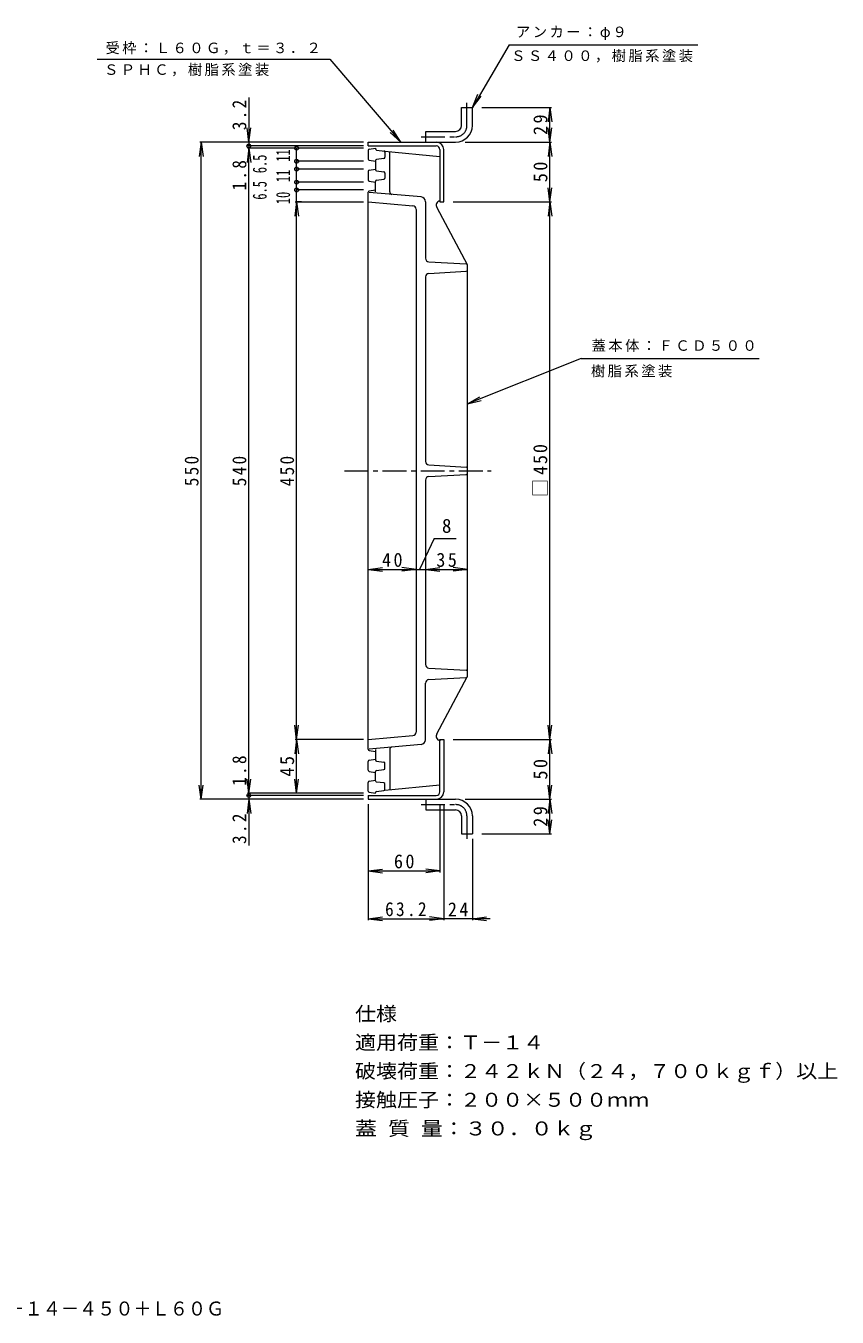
# Model space of a CAD drawing. Units: millimetres, scale not verified. Extents: x -682 to 677, y -550 to 531.
# Drawn here: x -3 to 677, y -550 to 531 of the extents above; entities that cross this region are included whole.
import ezdxf
from ezdxf.enums import TextEntityAlignment as Align

# ---------------------------------------------------------------- set-up
doc = ezdxf.new("R2010")
doc.units = ezdxf.units.MM
doc.header["$LTSCALE"] = 4
doc.header["$PDMODE"] = 32
doc.header["$PDSIZE"] = 3.2
doc.linetypes.add('CHAIN1', pattern=[8, 5, -1, 1, -1])
for name, color, linetype, lineweight in [('0-0', 3, 'Continuous', 9), ('0-1', 2, 'Continuous', 9), ('0-E', 7, 'Continuous', 9), ('0-F', 7, 'Continuous', 9)]:
    doc.layers.add(name, color=color, linetype=linetype, lineweight=lineweight)
doc.layers.add('F-5_F-5ﾚｲﾔ', color=3, linetype='Continuous')
doc.styles.add('ＭＳ ゴシック', font='')
doc.styles.get('ＭＳ ゴシック').set_extended_font_data('MS Gothic')

msp = doc.modelspace()

# ---------------------------------------------------------------- linework, layer by layer
at = {"layer": '0-0'}
for p, q in [((284.207, 426.772), (284.207, 419.466)), ((298.207, 425.236), (298.207, 421.002)), ((302.207, 391.907), (302.207, 425.593)), ((344.207, 421.619), (344.207, 384.619)), ((285.043, 418.48), (290.207, 417.619)), ((285.043, 410.258), (290.207, 411.119)), ((290.207, 418.236), (290.207, 410.502)), ((297.331, 420.009), (291.083, 419.228)), ((284.207, 409.272), (284.207, 401.966)), ((285.043, 400.98), (290.207, 400.119)), ((290.207, 391.953), (290.207, 400.736)), ((291.083, 409.509), (297.331, 408.728)), ((291.083, 401.728), (297.331, 402.509)), ((298.207, 407.736), (298.207, 403.501)), ((284.207, -74.534), (284.207, 391.772)), ((328.556, 387.769), (284.904, 391.588)), ((285.043, 392.758), (290.207, 393.619)), ((284.207, 383.619), (321.469, 380.358)), ((332.207, 383.784), (332.207, 336.452)), ((341.586, 378.834), (367.089, 331.145)), ((344.081, 384.585), (344.207, 384.619)), ((324.207, 377.37), (324.207, -60.132)), ((335.036, 333.457), (366.264, 331.673)), ((335.036, 323.78), (366.264, 325.565)), ((367.207, -13.437), (367.207, 330.674)), ((332.207, 320.785), (332.207, 166.452)), ((335.036, 163.457), (366.264, 161.673)), ((335.036, 153.781), (366.264, 155.565)), ((332.207, 150.785), (332.207, -3.548)), ((335.036, -6.543), (366.264, -8.327)), ((332.207, -66.546), (332.207, -19.215)), ((335.036, -16.22), (366.264, -14.435)), ((341.586, -61.597), (367.089, -13.907)), ((284.207, -66.381), (321.469, -63.121)), ((328.556, -70.531), (284.904, -74.351)), ((285.043, -75.52), (290.207, -76.381)), ((290.207, -74.716), (290.207, -83.498)), ((302.207, -74.669), (302.207, -108.355)), ((344.081, -67.347), (344.207, -67.381)), ((284.207, -92.034), (284.207, -84.728)), ((285.043, -83.742), (290.207, -82.881)), ((291.083, -84.491), (297.331, -85.272)), ((298.207, -90.498), (298.207, -86.264)), ((285.043, -93.02), (290.207, -93.881)), ((290.207, -100.998), (290.207, -93.264)), ((291.083, -92.272), (297.331, -91.491)), ((284.207, -109.534), (284.207, -102.228)), ((285.043, -101.242), (290.207, -100.381)), ((297.331, -102.772), (291.083, -101.991)), ((298.207, -107.998), (298.207, -103.764)), ((285.043, -110.52), (290.207, -111.381)), ((290.207, -111.381), (290.207, -110.764)), ((291.083, -109.772), (297.331, -108.991))]:
    msp.add_line(p, q, dxfattribs=at)
at = {"layer": '0-0', "linetype": 'CHAIN1'}
msp.add_line((264.207, 158.619), (387.207, 158.619), dxfattribs=at)
at = {"layer": '0-0'}
for points in [[(285.043, 427.758), (290.207, 428.619), (290.207, 428.001)], [(291.083, 427.009), (298.206, 426.119), (344.207, 421.619)], [(298.207, -108.881), (344.207, -104.381), (344.207, -67.381)]]:
    msp.add_lwpolyline(points, dxfattribs=at)
for centre, radius, start, end in [((285.207, 426.772), 1, 99.46231, 180), ((291.207, 428.001), 1, 180, 262.87497), ((297.207, 425.236), 1, 0, 82.87497), ((285.207, 419.466), 1, 179.99998, 260.53767), ((291.207, 418.236), 1, 97.12502, 180), ((297.207, 421.002), 1, 277.12502, 0), ((285.207, 409.272), 1, 99.46231, 180), ((285.207, 401.966), 1, 179.99998, 260.53767), ((291.207, 410.502), 1, 180, 262.87497), ((291.207, 400.736), 1, 97.12502, 180), ((297.207, 407.736), 1, 1.40329, 82.87497), ((297.207, 403.501), 1, 277.12502, 0), ((285.207, 391.772), 1, 99.46231, 180), ((304.207, 391.907), 2, 180, 265.00041), ((321.207, 377.37), 3, 1.40329, 84.99934), ((328.207, 383.784), 4, 0, 84.99901), ((345.113, 380.721), 4, 104.96228, 208.13637), ((335.207, 336.452), 3, 180, 266.72989), ((366.207, 330.674), 1, 0, 86.73178), ((366.207, 326.563), 1, 273.26822, 0), ((335.207, 320.785), 3, 93.27011, 180), ((335.207, 166.452), 3, 180, 266.72989), ((335.207, 150.785), 3, 93.27011, 180), ((366.207, 160.674), 1, 0, 86.73178), ((366.207, 156.563), 1, 273.26822, 0), ((335.207, -3.548), 3, 180, 266.72989), ((366.207, -9.326), 1, 0, 86.73178), ((335.207, -19.215), 3, 93.27011, 180), ((366.207, -13.437), 1, 273.26822, 0), ((321.207, -60.132), 3, 275.00066, 358.59671), ((345.113, -63.483), 4, 151.86363, 255.03772), ((285.207, -74.534), 1, 180, 260.53769), ((304.207, -74.669), 2, 94.99959, 180), ((328.207, -66.546), 4, 275.00099, 0), ((285.207, -84.728), 1, 99.46233, 180.00002), ((291.207, -83.498), 1, 180, 262.87498), ((297.207, -86.264), 1, 0, 82.87498), ((285.207, -92.034), 1, 180, 260.53769), ((291.207, -93.264), 1, 97.12503, 180), ((297.207, -90.498), 1, 277.12503, 358.59671), ((285.207, -102.228), 1, 99.46233, 180.00002), ((291.207, -100.998), 1, 180, 262.87498), ((297.207, -103.764), 1, 0, 82.87498), ((297.207, -107.998), 1, 277.12503, 358.59671), ((285.207, -109.534), 1, 180, 260.53769), ((291.207, -110.764), 1, 97.12503, 180)]:
    msp.add_arc(centre, radius, start, end, dxfattribs=at)
at = {"layer": '0-1', "linetype": 'CHAIN1'}
for p, q in [((366.907, 447.619), (366.907, 466.619)), ((328.407, 438.119), (357.407, 438.119)), ((328.407, -120.881), (357.407, -120.881)), ((366.907, -130.381), (366.907, -149.381))]:
    msp.add_line(p, q, dxfattribs=at)
at = {"layer": '0-1'}
for p, q in [((362.407, 462.619), (371.407, 462.619)), ((362.407, 447.619), (362.407, 462.619)), ((371.407, 447.619), (371.407, 462.619)), ((284.207, 430.419), (284.207, 433.619)), ((284.207, 433.619), (357.407, 433.619)), ((284.207, 430.419), (341.207, 430.419)), ((344.207, 427.419), (344.207, 383.619)), ((347.407, 383.619), (347.407, 427.419)), ((344.207, 383.619), (347.407, 383.619)), ((344.207, -110.181), (344.207, -66.381)), ((344.207, -66.381), (347.407, -66.381)), ((347.407, -66.381), (347.407, -110.181)), ((284.207, -113.181), (284.207, -116.381)), ((284.207, -113.181), (341.207, -113.181)), ((284.207, -116.381), (357.407, -116.381)), ((332.407, -116.381), (332.407, -125.381)), ((332.407, -125.381), (357.407, -125.381)), ((362.407, -130.381), (362.407, -145.381)), ((371.407, -130.381), (371.407, -145.381)), ((362.407, -145.381), (371.407, -145.381))]:
    msp.add_line(p, q, dxfattribs=at)
msp.add_lwpolyline([(332.407, 433.619), (332.407, 442.619), (357.407, 442.619)], dxfattribs=at)
for centre, radius, start, end in [((357.407, 447.619), 14, 270, 0), ((357.407, 447.619), 5, 270, 0), ((341.207, 427.419), 6.2, 0, 90), ((341.207, 427.419), 3, 0, 90), ((341.207, -110.181), 3, 270, 0), ((341.207, -110.181), 6.2, 270, 0), ((357.407, -130.381), 14, 0, 90), ((357.407, -130.381), 5, 0, 90)]:
    msp.add_arc(centre, radius, start, end, dxfattribs=at)
at = {"layer": '0-1', "linetype": 'CHAIN1'}
for centre, start, end in [((357.407, 447.619), 270, 0), ((357.407, -130.381), 0, 90)]:
    msp.add_arc(centre, 9.5, start, end, dxfattribs=at)
at = {"layer": '0-E'}
for p, q in [((402.337, 515.016), (371.407, 462.619)), ((402.337, 515.016), (560.24, 515.016)), ((57.239, 503.068), (251.925, 503.068)), ((251.925, 503.068), (311.56, 433.619)), ((371.407, 462.619), (376.106, 473.661)), ((371.407, 462.619), (378.804, 472.068)), ((311.56, 433.619), (304.998, 443.666)), ((311.56, 433.619), (302.621, 441.625)), ((462.476, 252.576), (611.728, 252.576)), ((367.207, 214.509), (378.836, 217.469))]:
    msp.add_line(p, q, dxfattribs=at)
msp.add_lwpolyline([(462.476, 252.576), (367.207, 214.509), (377.674, 220.378)], dxfattribs=at)
at = {"layer": '0-F'}
for p, q in [((184.207, 470.916), (184.207, 430.419)), ((379.407, 462.619), (437.607, 462.619)), ((436.407, 462.619), (434.841, 450.722)), ((436.407, 433.619), (436.407, 462.619)), ((436.407, 462.619), (437.973, 450.722)), ((184.207, 433.619), (182.641, 445.516)), ((184.207, 433.619), (185.773, 445.516)), ((436.407, 433.619), (434.841, 445.516)), ((436.407, 433.619), (437.973, 445.516)), ((144.207, 433.619), (142.641, 421.722)), ((280.207, 433.619), (143.007, 433.619)), ((144.207, -116.381), (144.207, 433.619)), ((144.207, 433.619), (145.773, 421.722)), ((280.207, 433.619), (183.007, 433.619)), ((365.407, 433.619), (437.607, 433.619)), ((436.407, 433.619), (434.841, 421.722)), ((436.407, 383.619), (436.407, 433.619)), ((436.407, 433.619), (437.973, 421.722)), ((184.207, 428.619), (182.641, 416.722)), ((280.207, 430.419), (183.007, 430.419)), ((280.207, 428.619), (183.007, 428.619)), ((184.207, -111.381), (184.207, 428.619)), ((184.207, 428.619), (185.773, 416.722)), ((184.207, 428.619), (185.773, 416.722)), ((280.207, 428.619), (224.207, 428.619)), ((280.207, 417.619), (224.207, 417.619)), ((280.207, 411.119), (224.207, 411.119)), ((280.207, 400.119), (224.207, 400.119)), ((224.207, 383.619), (224.207, 393.619)), ((280.207, 393.619), (224.207, 393.619)), ((436.407, 383.619), (434.841, 395.516)), ((436.407, 383.619), (437.973, 395.516)), ((224.207, 383.619), (222.641, 371.722)), ((223.007, 383.619), (280.207, 383.619)), ((224.207, -66.381), (224.207, 383.619)), ((224.207, 383.619), (225.773, 371.722)), ((228.207, 383.619), (224.207, 383.619)), ((355.407, 383.619), (437.607, 383.619)), ((436.407, 383.619), (434.841, 371.722)), ((436.407, -66.381), (436.407, 383.619)), ((436.407, 383.619), (437.973, 371.722)), ((339.504, 101.858), (327.207, 75.992)), ((339.504, 101.858), (357.784, 101.858)), ((284.207, 75.992), (296.105, 77.559)), ((284.207, 75.992), (324.207, 75.992)), ((284.207, 75.992), (296.105, 74.426)), ((324.207, 75.992), (312.31, 77.559)), ((324.207, 75.992), (312.31, 74.426)), ((332.207, 75.992), (344.104, 77.559)), ((332.207, 75.992), (344.104, 74.426)), ((367.207, 75.992), (355.31, 77.559)), ((367.207, 75.992), (355.31, 74.426)), ((224.207, -66.381), (222.641, -54.484)), ((224.207, -66.381), (225.773, -54.484)), ((436.407, -66.381), (434.841, -54.484)), ((436.407, -66.381), (437.973, -54.484)), ((224.207, -66.381), (222.641, -78.278)), ((280.207, -66.381), (223.007, -66.381)), ((224.207, -111.381), (224.207, -66.381)), ((228.207, -66.381), (224.207, -66.381)), ((224.207, -66.381), (225.773, -78.278)), ((355.407, -66.381), (437.607, -66.381)), ((436.407, -66.381), (434.841, -78.279)), ((436.407, -116.381), (436.407, -66.381)), ((436.407, -66.381), (437.973, -78.279)), ((144.207, -116.381), (142.641, -104.484)), ((144.207, -116.381), (145.773, -104.484)), ((184.207, -111.381), (182.641, -99.484)), ((184.207, -111.381), (185.773, -99.484)), ((224.207, -111.381), (222.641, -99.484)), ((224.207, -111.381), (225.773, -99.484)), ((436.407, -116.381), (434.841, -104.484)), ((436.407, -116.381), (437.973, -104.484)), ((280.207, -116.381), (143.007, -116.381)), ((184.207, -116.381), (182.641, -128.278)), ((280.207, -111.381), (183.007, -111.381)), ((280.207, -113.181), (183.007, -113.181)), ((280.207, -113.181), (183.007, -113.181)), ((184.207, -113.181), (184.207, -111.381)), ((184.207, -113.181), (184.207, -155.157)), ((184.207, -116.381), (185.773, -128.278)), ((228.207, -111.381), (224.207, -111.381)), ((365.407, -116.381), (437.607, -116.381)), ((436.407, -116.381), (434.841, -128.279)), ((436.407, -145.381), (436.407, -116.381)), ((436.407, -116.381), (437.973, -128.279)), ((284.207, -120.381), (284.207, -217.581)), ((344.207, -120.381), (344.207, -177.581)), ((347.407, -120.381), (347.407, -217.581)), ((436.407, -145.381), (434.841, -133.484)), ((436.407, -145.381), (437.973, -133.484)), ((371.407, -149.381), (371.407, -217.581)), ((379.407, -145.381), (437.607, -145.381)), ((347.407, -160.381), (347.407, -217.581)), ((284.207, -176.381), (296.104, -174.815)), ((284.207, -176.381), (344.207, -176.381)), ((284.207, -176.381), (296.104, -177.947)), ((344.207, -176.381), (332.31, -174.815)), ((344.207, -176.381), (332.31, -177.947)), ((284.207, -216.381), (296.104, -214.815)), ((347.407, -216.381), (335.51, -214.815)), ((371.407, -216.381), (383.305, -214.815)), ((284.207, -216.381), (347.407, -216.381)), ((284.207, -216.381), (296.104, -217.947)), ((347.407, -216.381), (335.51, -217.947)), ((386.343, -216.381), (347.407, -216.381)), ((371.407, -216.381), (383.305, -217.947))]:
    msp.add_line(p, q, dxfattribs=at)
for points in [[(184.207, 430.419), (184.207, 428.619), (182.641, 416.722)], [(224.207, 393.619), (224.207, 400.119), (224.207, 411.119), (224.207, 417.619), (224.207, 428.619)], [(324.207, 75.992), (332.207, 75.992), (367.207, 75.992)]]:
    msp.add_lwpolyline(points, dxfattribs=at)
for p in [(184.207, 430.419), (224.207, 428.619), (224.207, 417.619), (224.207, 411.119), (224.207, 400.119), (224.207, 393.619), (184.207, -113.181)]:
    msp.add_point(p, dxfattribs=at)

# ---------------------------------------------------------------- texts
at = {"layer": '0-E', "char_height": 8.798, "attachment_point": 7, "style": 'ＭＳ ゴシック'}
for s, insert in [('\\T1.17;アンカー：φ９', (407.963, 519.158)), ('\\T1.17;受枠：Ｌ６０Ｇ，ｔ＝３．２', (64.072, 506.829)), ('\\T1.17;ＳＳ４００，樹脂系塗装', (403.874, 500.301)), ('\\T1.17;ＳＰＨＣ，樹脂系塗装', (62.864, 488.679)), ('\\T1.17;蓋本体：ＦＣＤ５００', (471.271, 258.004)), ('\\T1.17;樹脂系塗装', (470.745, 236.704))]:
    msp.add_mtext(s, dxfattribs=dict(at, insert=insert))
at = {"layer": '0-F', "color": 2, "style": 'ＭＳ ゴシック', "width": 0.65}
for s, p in [('6.5', (202.593, 407.631)), ('11', (222.207, 417.3)), ('6.5', (202.593, 385.484)), ('11', (222.207, 400.141)), ('10', (222.207, 381.73))]:
    msp.add_text(s, height=11.73, rotation=90, dxfattribs=at).set_placement(p, align=Align.BOTTOM_LEFT)
at = {"layer": '0-F', "color": 2, "style": 'ＭＳ ゴシック'}
msp.add_text('8', height=11.73, dxfattribs=at).set_placement((345.913, 103.105), align=Align.BOTTOM_LEFT)
for s, width, p in [('仕様', 1.1, (273.102, -305.332)), ('適用荷重：Ｔ－１４', 1.1, (273.102, -329.332)), ('破壊荷重：２４２ｋＮ（２４，７００ｋｇｆ）以上', 1.1, (273.102, -353.332)), ('接触圧子：２００×５００ｍｍ', 1.1, (273.102, -377.332)), ('蓋 質 量：３０．０ｋｇ', 1.15, (273.102, -401.332))]:
    msp.add_text(s, height=11.73, dxfattribs=dict(at, width=width)).set_placement(p, align=Align.BOTTOM_LEFT)
at = {"layer": '0-F', "color": 2, "char_height": 11.73, "attachment_point": 7, "rotation": 90, "style": 'ＭＳ ゴシック'}
for s, insert in [('\\T1.27;\\W0.9;3.2', (182.207, 443.674)), ('\\T1.27;\\W0.95;29', (434.407, 439.619)), ('\\T1.27;\\W0.9;1.8', (182.207, 393.172)), ('\\T1.27;\\W0.95;50', (434.407, 400.119)), ('\\T1.21;\\W0.95;□450', (434.407, 136.619)), ('\\T1.27;\\W0.9;550', (142.207, 145.619)), ('\\T1.27;\\W0.9;540', (182.207, 145.619)), ('\\T1.27;\\W0.9;450', (222.207, 145.619)), ('\\T1.27;\\W0.9;1.8', (182.207, -105.145)), ('\\T1.27;\\W0.95;45', (222.207, -97.381)), ('\\T1.27;\\W0.95;50', (434.407, -99.881)), ('\\T1.27;\\W0.9;3.2', (182.207, -153.794)), ('\\T1.27;\\W0.95;29', (434.407, -139.381))]:
    msp.add_mtext(s, dxfattribs=dict(at, insert=insert))
at = {"layer": '0-F', "color": 2, "char_height": 11.73, "attachment_point": 7, "style": 'ＭＳ ゴシック'}
for s, insert in [('\\T1.27;\\W0.95;40', (295.707, 77.992)), ('\\T1.27;\\W0.95;35', (341.207, 77.992)), ('\\T1.27;\\W0.95;60', (305.707, -174.381)), ('\\T1.28;\\W0.9;63.2', (298.307, -214.381)), ('\\T1.27;\\W0.95;24', (350.907, -214.381))]:
    msp.add_mtext(s, dxfattribs=dict(at, insert=insert))
at = {"layer": 'F-5_F-5ﾚｲﾔ', "style": 'ＭＳ ゴシック', "width": 0.95}
msp.add_text('カラー舗装用みぞ蓋\u3000ＧＨＷ－１４－４５０＋Ｌ６０Ｇ', height=11.73, dxfattribs=at).set_placement((-216.445, -552.062), align=Align.BOTTOM_LEFT)

doc.saveas('drawing.dxf')
